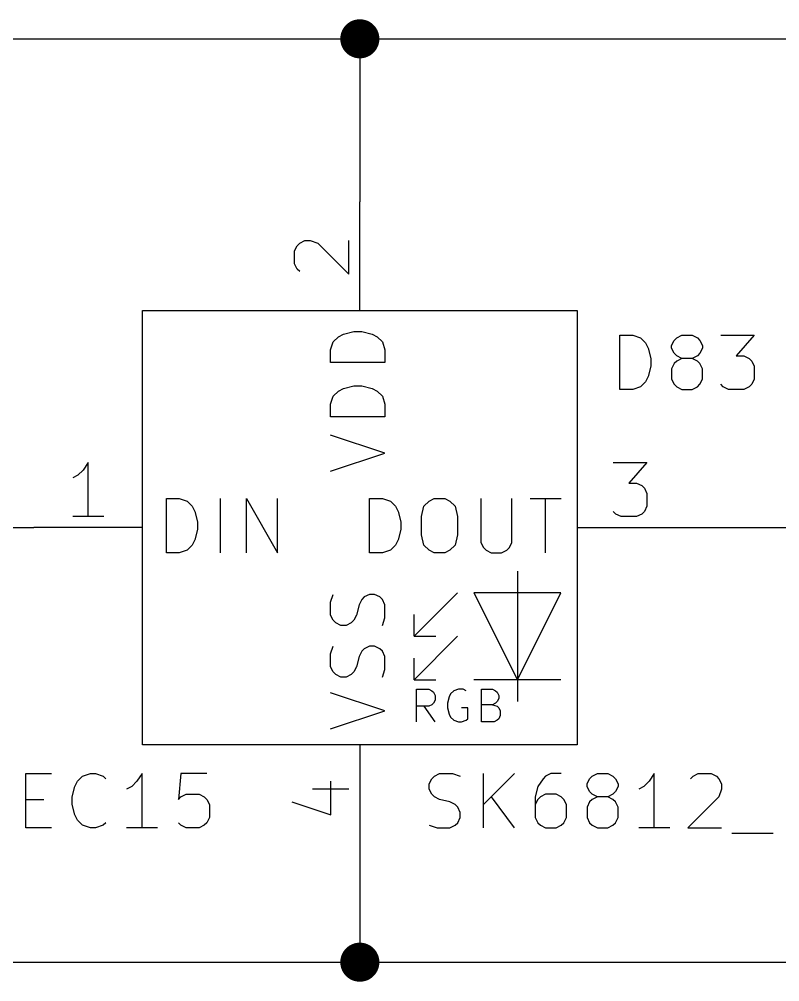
# Model space of a CAD drawing. Header units: millimetres. Extents: x 10 to 287, y -200 to -10.
# Drawn here: x 221.91 to 239.69, y -62.69 to -40.18 of the extents above; entities that cross this region are included whole.
import ezdxf

# ---------------------------------------------------------------- set-up
doc = ezdxf.new("R2010")
doc.units = ezdxf.units.MM
for name, color, linetype in [('GREENSIXTYFIVE', 129, 'CONTINUOUS'), ('LIGHTGREEN', 92, 'CONTINUOUS'), ('LIGHTRED', 12, 'CONTINUOUS'), ('RED', 14, 'CONTINUOUS'), ('WHITE', 250, 'CONTINUOUS')]:
    doc.layers.add(name, color=color, linetype=linetype)

msp = doc.modelspace()

# ---------------------------------------------------------------- linework, layer by layer
at = {"layer": 'GREENSIXTYFIVE', "linetype": 'CONTINUOUS'}
for p, q in [((229.248, -47.7278), (229.369, -47.6068)), ((229.248, -47.7278), (229.369, -47.6068)), ((229.369, -47.6068), (229.4899, -47.5463)), ((229.369, -47.6068), (229.4899, -47.5463)), ((229.4899, -47.5463), (229.7318, -47.4859)), ((229.4899, -47.5463), (229.7318, -47.4859)), ((229.7318, -47.4859), (229.9132, -47.4859)), ((229.7318, -47.4859), (229.9132, -47.4859)), ((229.9132, -47.4859), (230.1551, -47.5463)), ((229.9132, -47.4859), (230.1551, -47.5463)), ((230.1551, -47.5463), (230.2761, -47.6068)), ((230.1551, -47.5463), (230.2761, -47.6068)), ((230.2761, -47.6068), (230.3971, -47.7278)), ((230.2761, -47.6068), (230.3971, -47.7278)), ((235.9478, -48.8392), (235.9478, -47.5692)), ((235.9478, -47.5692), (236.2502, -47.5692)), ((235.9478, -48.8392), (235.9478, -47.5692)), ((235.9478, -47.5692), (236.2502, -47.5692)), ((236.2502, -47.5692), (236.4316, -47.6297)), ((236.2502, -47.5692), (236.4316, -47.6297)), ((236.4316, -47.6297), (236.5526, -47.7507)), ((236.4316, -47.6297), (236.5526, -47.7507)), ((237.1574, -47.8111), (237.2178, -47.6902)), ((237.1574, -47.8111), (237.2178, -47.6902)), ((237.2178, -47.6902), (237.2783, -47.6297)), ((237.2178, -47.6902), (237.2783, -47.6297)), ((237.2783, -47.6297), (237.3993, -47.5692)), ((237.2783, -47.6297), (237.3993, -47.5692)), ((237.3993, -47.5692), (237.6412, -47.5692)), ((237.3993, -47.5692), (237.6412, -47.5692)), ((237.6412, -47.5692), (237.7621, -47.6297)), ((237.6412, -47.5692), (237.7621, -47.6297)), ((237.7621, -47.6297), (237.8226, -47.6902)), ((237.7621, -47.6297), (237.8226, -47.6902)), ((237.8226, -47.6902), (237.8831, -47.8111)), ((237.8226, -47.6902), (237.8831, -47.8111)), ((238.3064, -47.5692), (239.0926, -47.5692)), ((238.3064, -47.5692), (239.0926, -47.5692)), ((239.0926, -47.5692), (238.6692, -48.053)), ((239.0926, -47.5692), (238.6692, -48.053)), ((229.1875, -47.9092), (229.248, -47.7278)), ((229.1875, -47.9092), (229.248, -47.7278)), ((229.1875, -48.2116), (229.1875, -47.9092)), ((229.1875, -48.2116), (229.1875, -47.9092)), ((230.3971, -47.7278), (230.4575, -47.9092)), ((230.3971, -47.7278), (230.4575, -47.9092)), ((230.4575, -47.9092), (230.4575, -48.2116)), ((230.4575, -47.9092), (230.4575, -48.2116)), ((236.5526, -47.7507), (236.6131, -47.8716)), ((236.5526, -47.7507), (236.6131, -47.8716)), ((236.6131, -47.8716), (236.6735, -48.1135)), ((236.6131, -47.8716), (236.6735, -48.1135)), ((237.1574, -47.8716), (237.1574, -47.8111)), ((237.1574, -47.8716), (237.1574, -47.8111)), ((237.2178, -47.9926), (237.1574, -47.8716)), ((237.2178, -47.9926), (237.1574, -47.8716)), ((237.8831, -47.8716), (237.8226, -47.9926)), ((237.8831, -47.8716), (237.8226, -47.9926)), ((237.8831, -47.8111), (237.8831, -47.8716)), ((237.8831, -47.8111), (237.8831, -47.8716)), ((236.6735, -48.1135), (236.6735, -48.2949)), ((236.6735, -48.1135), (236.6735, -48.2949)), ((237.2783, -48.053), (237.2178, -47.9926)), ((237.2783, -48.053), (237.2178, -47.9926)), ((237.3993, -48.1135), (237.2783, -48.053)), ((237.3993, -48.1135), (237.2783, -48.053)), ((237.3993, -48.1135), (237.2783, -48.174)), ((237.3993, -48.1135), (237.2783, -48.174)), ((237.6412, -48.1135), (237.3993, -48.1135)), ((237.6412, -48.1135), (237.3993, -48.1135)), ((237.7621, -48.053), (237.6412, -48.1135)), ((237.7621, -48.053), (237.6412, -48.1135)), ((237.7621, -48.174), (237.6412, -48.1135)), ((237.7621, -48.174), (237.6412, -48.1135)), ((237.8226, -47.9926), (237.7621, -48.053)), ((237.8226, -47.9926), (237.7621, -48.053)), ((238.6692, -48.053), (238.8507, -48.053)), ((238.6692, -48.053), (238.8507, -48.053)), ((238.8507, -48.053), (238.9716, -48.1135)), ((238.8507, -48.053), (238.9716, -48.1135)), ((238.9716, -48.1135), (239.0321, -48.174)), ((238.9716, -48.1135), (239.0321, -48.174)), ((230.4575, -48.2116), (229.1875, -48.2116)), ((230.4575, -48.2116), (229.1875, -48.2116)), ((236.6735, -48.2949), (236.6131, -48.5368)), ((236.6735, -48.2949), (236.6131, -48.5368)), ((237.2178, -48.2345), (237.1574, -48.3554)), ((237.2178, -48.2345), (237.1574, -48.3554)), ((237.1574, -48.3554), (237.1574, -48.5973)), ((237.1574, -48.3554), (237.1574, -48.5973)), ((237.2783, -48.174), (237.2178, -48.2345)), ((237.2783, -48.174), (237.2178, -48.2345)), ((237.8226, -48.2345), (237.7621, -48.174)), ((237.8226, -48.2345), (237.7621, -48.174)), ((237.8831, -48.3554), (237.8226, -48.2345)), ((237.8831, -48.3554), (237.8226, -48.2345)), ((237.8831, -48.5973), (237.8831, -48.3554)), ((237.8831, -48.5973), (237.8831, -48.3554)), ((239.0321, -48.174), (239.0926, -48.2949)), ((239.0321, -48.174), (239.0926, -48.2949)), ((239.0926, -48.2949), (239.0926, -48.5973)), ((239.0926, -48.2949), (239.0926, -48.5973)), ((236.6131, -48.5368), (236.5526, -48.6578)), ((236.6131, -48.5368), (236.5526, -48.6578)), ((237.1574, -48.5973), (237.2178, -48.7183)), ((237.1574, -48.5973), (237.2178, -48.7183)), ((237.8226, -48.7183), (237.8831, -48.5973)), ((237.8226, -48.7183), (237.8831, -48.5973)), ((239.0926, -48.5973), (239.0321, -48.7183)), ((239.0926, -48.5973), (239.0321, -48.7183)), ((229.369, -48.8768), (229.4899, -48.8163)), ((229.369, -48.8768), (229.4899, -48.8163)), ((229.4899, -48.8163), (229.7318, -48.7559)), ((229.4899, -48.8163), (229.7318, -48.7559)), ((229.7318, -48.7559), (229.9132, -48.7559)), ((229.7318, -48.7559), (229.9132, -48.7559)), ((229.9132, -48.7559), (230.1551, -48.8163)), ((229.9132, -48.7559), (230.1551, -48.8163)), ((230.1551, -48.8163), (230.2761, -48.8768)), ((230.1551, -48.8163), (230.2761, -48.8768)), ((236.4316, -48.7788), (236.2502, -48.8392)), ((236.4316, -48.7788), (236.2502, -48.8392)), ((236.5526, -48.6578), (236.4316, -48.7788)), ((236.5526, -48.6578), (236.4316, -48.7788)), ((237.2178, -48.7183), (237.2783, -48.7788)), ((237.2178, -48.7183), (237.2783, -48.7788)), ((237.2783, -48.7788), (237.3993, -48.8392)), ((237.2783, -48.7788), (237.3993, -48.8392)), ((237.6412, -48.8392), (237.7621, -48.7788)), ((237.6412, -48.8392), (237.7621, -48.7788)), ((237.7621, -48.7788), (237.8226, -48.7183)), ((237.7621, -48.7788), (237.8226, -48.7183)), ((238.3669, -48.7788), (238.3064, -48.7183)), ((238.3669, -48.7788), (238.3064, -48.7183)), ((238.4878, -48.8392), (238.3669, -48.7788)), ((238.4878, -48.8392), (238.3669, -48.7788)), ((238.9716, -48.7788), (238.8507, -48.8392)), ((238.9716, -48.7788), (238.8507, -48.8392)), ((239.0321, -48.7183), (238.9716, -48.7788)), ((239.0321, -48.7183), (238.9716, -48.7788)), ((229.1875, -49.1792), (229.248, -48.9978)), ((229.1875, -49.1792), (229.248, -48.9978)), ((229.248, -48.9978), (229.369, -48.8768)), ((229.248, -48.9978), (229.369, -48.8768)), ((230.2761, -48.8768), (230.3971, -48.9978)), ((230.2761, -48.8768), (230.3971, -48.9978)), ((230.3971, -48.9978), (230.4575, -49.1792)), ((230.3971, -48.9978), (230.4575, -49.1792)), ((236.2502, -48.8392), (235.9478, -48.8392)), ((236.2502, -48.8392), (235.9478, -48.8392)), ((237.3993, -48.8392), (237.6412, -48.8392)), ((237.3993, -48.8392), (237.6412, -48.8392)), ((238.8507, -48.8392), (238.4878, -48.8392)), ((238.8507, -48.8392), (238.4878, -48.8392)), ((229.1875, -49.4816), (229.1875, -49.1792)), ((229.1875, -49.4816), (229.1875, -49.1792)), ((230.4575, -49.1792), (230.4575, -49.4816)), ((230.4575, -49.1792), (230.4575, -49.4816)), ((230.4575, -49.4816), (229.1875, -49.4816)), ((230.4575, -49.4816), (229.1875, -49.4816)), ((230.4575, -50.3283), (229.1875, -49.9049)), ((230.4575, -50.3283), (229.1875, -49.9049)), ((229.1875, -50.7516), (230.4575, -50.3283)), ((229.1875, -50.7516), (230.4575, -50.3283)), ((225.3463, -52.6575), (225.3463, -51.3875)), ((225.3463, -51.3875), (225.6487, -51.3875)), ((225.3463, -52.6575), (225.3463, -51.3875)), ((225.3463, -51.3875), (225.6487, -51.3875)), ((225.6487, -51.3875), (225.8301, -51.448)), ((225.6487, -51.3875), (225.8301, -51.448)), ((225.8301, -51.448), (225.9511, -51.569)), ((225.8301, -51.448), (225.9511, -51.569)), ((226.6163, -52.6575), (226.6163, -51.3875)), ((226.6163, -52.6575), (226.6163, -51.3875)), ((227.2211, -52.6575), (227.2211, -51.3875)), ((227.2211, -51.3875), (227.9468, -52.6575)), ((227.2211, -52.6575), (227.2211, -51.3875)), ((227.2211, -51.3875), (227.9468, -52.6575)), ((227.9468, -52.6575), (227.9468, -51.3875)), ((227.9468, -52.6575), (227.9468, -51.3875)), ((230.0997, -52.6575), (230.0997, -51.3875)), ((230.0997, -51.3875), (230.4021, -51.3875)), ((230.0997, -52.6575), (230.0997, -51.3875)), ((230.0997, -51.3875), (230.4021, -51.3875)), ((230.4021, -51.3875), (230.5835, -51.448)), ((230.4021, -51.3875), (230.5835, -51.448)), ((230.5835, -51.448), (230.7045, -51.569)), ((230.5835, -51.448), (230.7045, -51.569)), ((231.3697, -51.569), (231.4907, -51.448)), ((231.3697, -51.569), (231.4907, -51.448)), ((231.4907, -51.448), (231.6116, -51.3875)), ((231.4907, -51.448), (231.6116, -51.3875)), ((231.6116, -51.3875), (231.8535, -51.3875)), ((231.6116, -51.3875), (231.8535, -51.3875)), ((231.8535, -51.3875), (231.9745, -51.448)), ((231.8535, -51.3875), (231.9745, -51.448)), ((231.9745, -51.448), (232.0954, -51.569)), ((231.9745, -51.448), (232.0954, -51.569)), ((232.7002, -51.3875), (232.7002, -52.4156)), ((232.7002, -51.3875), (232.7002, -52.4156)), ((233.4259, -52.4156), (233.4259, -51.3875)), ((233.4259, -52.4156), (233.4259, -51.3875)), ((233.8493, -51.3875), (234.575, -51.3875)), ((233.8493, -51.3875), (234.575, -51.3875)), ((234.2122, -52.6575), (234.2122, -51.3875)), ((234.2122, -52.6575), (234.2122, -51.3875)), ((225.9511, -51.569), (226.0116, -51.6899)), ((225.9511, -51.569), (226.0116, -51.6899)), ((226.0116, -51.6899), (226.072, -51.9318)), ((226.0116, -51.6899), (226.072, -51.9318)), ((230.7045, -51.569), (230.765, -51.6899)), ((230.7045, -51.569), (230.765, -51.6899)), ((230.765, -51.6899), (230.8254, -51.9318)), ((230.765, -51.6899), (230.8254, -51.9318)), ((231.3093, -51.8109), (231.3697, -51.569)), ((231.3093, -51.8109), (231.3697, -51.569)), ((232.0954, -51.569), (232.1559, -51.8109)), ((232.0954, -51.569), (232.1559, -51.8109)), ((226.072, -51.9318), (226.072, -52.1132)), ((226.072, -51.9318), (226.072, -52.1132)), ((230.8254, -51.9318), (230.8254, -52.1132)), ((230.8254, -51.9318), (230.8254, -52.1132)), ((231.3093, -52.2342), (231.3093, -51.8109)), ((231.3093, -52.2342), (231.3093, -51.8109)), ((232.1559, -51.8109), (232.1559, -52.2342)), ((232.1559, -51.8109), (232.1559, -52.2342)), ((226.072, -52.1132), (226.0116, -52.3551)), ((226.072, -52.1132), (226.0116, -52.3551)), ((230.8254, -52.1132), (230.765, -52.3551)), ((230.8254, -52.1132), (230.765, -52.3551)), ((226.0116, -52.3551), (225.9511, -52.4761)), ((226.0116, -52.3551), (225.9511, -52.4761)), ((230.765, -52.3551), (230.7045, -52.4761)), ((230.765, -52.3551), (230.7045, -52.4761)), ((231.3697, -52.4761), (231.3093, -52.2342)), ((231.3697, -52.4761), (231.3093, -52.2342)), ((232.1559, -52.2342), (232.0954, -52.4761)), ((232.1559, -52.2342), (232.0954, -52.4761)), ((232.7002, -52.4156), (232.7607, -52.5366)), ((232.7002, -52.4156), (232.7607, -52.5366)), ((233.3655, -52.5366), (233.4259, -52.4156)), ((233.3655, -52.5366), (233.4259, -52.4156)), ((225.6487, -52.6575), (225.3463, -52.6575)), ((225.6487, -52.6575), (225.3463, -52.6575)), ((225.8301, -52.5971), (225.6487, -52.6575)), ((225.8301, -52.5971), (225.6487, -52.6575)), ((225.9511, -52.4761), (225.8301, -52.5971)), ((225.9511, -52.4761), (225.8301, -52.5971)), ((230.4021, -52.6575), (230.0997, -52.6575)), ((230.4021, -52.6575), (230.0997, -52.6575)), ((230.5835, -52.5971), (230.4021, -52.6575)), ((230.5835, -52.5971), (230.4021, -52.6575)), ((230.7045, -52.4761), (230.5835, -52.5971)), ((230.7045, -52.4761), (230.5835, -52.5971)), ((231.4907, -52.5971), (231.3697, -52.4761)), ((231.4907, -52.5971), (231.3697, -52.4761)), ((231.6116, -52.6575), (231.4907, -52.5971)), ((231.6116, -52.6575), (231.4907, -52.5971)), ((231.8535, -52.6575), (231.6116, -52.6575)), ((231.8535, -52.6575), (231.6116, -52.6575)), ((231.9745, -52.5971), (231.8535, -52.6575)), ((231.9745, -52.5971), (231.8535, -52.6575)), ((232.0954, -52.4761), (231.9745, -52.5971)), ((232.0954, -52.4761), (231.9745, -52.5971)), ((232.7607, -52.5366), (232.8212, -52.5971)), ((232.7607, -52.5366), (232.8212, -52.5971)), ((232.8212, -52.5971), (232.9421, -52.6575)), ((232.8212, -52.5971), (232.9421, -52.6575)), ((232.9421, -52.6575), (233.184, -52.6575)), ((232.9421, -52.6575), (233.184, -52.6575)), ((233.184, -52.6575), (233.305, -52.5971)), ((233.184, -52.6575), (233.305, -52.5971)), ((233.305, -52.5971), (233.3655, -52.5366)), ((233.305, -52.5971), (233.3655, -52.5366)), ((229.1875, -53.8117), (229.248, -53.6302)), ((229.1875, -53.8117), (229.248, -53.6302)), ((229.9132, -53.7512), (229.8528, -53.8721)), ((229.9132, -53.7512), (229.8528, -53.8721)), ((229.9737, -53.6907), (229.9132, -53.7512)), ((229.9737, -53.6907), (229.9132, -53.7512)), ((230.0947, -53.6302), (229.9737, -53.6907)), ((230.0947, -53.6302), (229.9737, -53.6907)), ((230.2156, -53.6302), (230.0947, -53.6302)), ((230.2156, -53.6302), (230.0947, -53.6302)), ((230.3366, -53.6907), (230.2156, -53.6302)), ((230.3366, -53.6907), (230.2156, -53.6302)), ((230.3971, -53.7512), (230.3366, -53.6907)), ((230.3971, -53.7512), (230.3366, -53.6907)), ((230.4575, -53.8721), (230.3971, -53.7512)), ((230.4575, -53.8721), (230.3971, -53.7512)), ((229.1875, -54.114), (229.1875, -53.8117)), ((229.1875, -54.114), (229.1875, -53.8117)), ((229.8528, -53.8721), (229.7923, -54.114)), ((229.8528, -53.8721), (229.7923, -54.114)), ((230.4575, -54.1745), (230.4575, -53.8721)), ((230.4575, -54.1745), (230.4575, -53.8721)), ((229.248, -54.235), (229.1875, -54.114)), ((229.248, -54.235), (229.1875, -54.114)), ((229.3085, -54.2955), (229.248, -54.235)), ((229.3085, -54.2955), (229.248, -54.235)), ((229.7318, -54.235), (229.6713, -54.2955)), ((229.7318, -54.235), (229.6713, -54.2955)), ((229.7923, -54.114), (229.7318, -54.235)), ((229.7923, -54.114), (229.7318, -54.235)), ((230.3971, -54.3559), (230.4575, -54.1745)), ((230.3971, -54.3559), (230.4575, -54.1745)), ((229.4294, -54.3559), (229.3085, -54.2955)), ((229.4294, -54.3559), (229.3085, -54.2955)), ((229.5504, -54.3559), (229.4294, -54.3559)), ((229.5504, -54.3559), (229.4294, -54.3559)), ((229.6713, -54.2955), (229.5504, -54.3559)), ((229.6713, -54.2955), (229.5504, -54.3559)), ((229.1875, -55.0212), (229.248, -54.8397)), ((229.1875, -55.0212), (229.248, -54.8397)), ((229.9737, -54.9002), (229.9132, -54.9607)), ((229.9737, -54.9002), (229.9132, -54.9607)), ((230.0947, -54.8397), (229.9737, -54.9002)), ((230.0947, -54.8397), (229.9737, -54.9002)), ((230.2156, -54.8397), (230.0947, -54.8397)), ((230.2156, -54.8397), (230.0947, -54.8397)), ((230.3366, -54.9002), (230.2156, -54.8397)), ((230.3366, -54.9002), (230.2156, -54.8397)), ((230.3971, -54.9607), (230.3366, -54.9002)), ((230.3971, -54.9607), (230.3366, -54.9002)), ((229.1875, -55.3235), (229.1875, -55.0212)), ((229.1875, -55.3235), (229.1875, -55.0212)), ((229.8528, -55.0816), (229.7923, -55.3235)), ((229.8528, -55.0816), (229.7923, -55.3235)), ((229.9132, -54.9607), (229.8528, -55.0816)), ((229.9132, -54.9607), (229.8528, -55.0816)), ((230.4575, -55.0816), (230.3971, -54.9607)), ((230.4575, -55.0816), (230.3971, -54.9607)), ((230.4575, -55.384), (230.4575, -55.0816)), ((230.4575, -55.384), (230.4575, -55.0816)), ((229.248, -55.4445), (229.1875, -55.3235)), ((229.248, -55.4445), (229.1875, -55.3235)), ((229.7923, -55.3235), (229.7318, -55.4445)), ((229.7923, -55.3235), (229.7318, -55.4445)), ((229.3085, -55.505), (229.248, -55.4445)), ((229.3085, -55.505), (229.248, -55.4445)), ((229.4294, -55.5654), (229.3085, -55.505)), ((229.4294, -55.5654), (229.3085, -55.505)), ((229.5504, -55.5654), (229.4294, -55.5654)), ((229.5504, -55.5654), (229.4294, -55.5654)), ((229.6713, -55.505), (229.5504, -55.5654)), ((229.6713, -55.505), (229.5504, -55.5654)), ((229.7318, -55.4445), (229.6713, -55.505)), ((229.7318, -55.4445), (229.6713, -55.505)), ((230.3971, -55.5654), (230.4575, -55.384)), ((230.3971, -55.5654), (230.4575, -55.384)), ((230.4575, -56.3517), (229.1875, -55.9283)), ((230.4575, -56.3517), (229.1875, -55.9283)), ((229.1875, -56.775), (230.4575, -56.3517)), ((229.1875, -56.775), (230.4575, -56.3517)), ((222.0586, -59.0889), (222.0586, -57.8189)), ((222.0586, -57.8189), (222.6634, -57.8189)), ((222.0586, -59.0889), (222.0586, -57.8189)), ((222.0586, -57.8189), (222.6634, -57.8189)), ((223.3891, -57.8794), (223.5705, -57.8189)), ((223.3891, -57.8794), (223.5705, -57.8189)), ((223.5705, -57.8189), (223.6914, -57.8189)), ((223.5705, -57.8189), (223.6914, -57.8189)), ((223.6914, -57.8189), (223.8729, -57.8794)), ((223.6914, -57.8189), (223.8729, -57.8794)), ((224.78, -57.8189), (224.6591, -58.0004)), ((224.78, -57.8189), (224.6591, -58.0004)), ((224.78, -59.0889), (224.78, -57.8189)), ((224.78, -59.0889), (224.78, -57.8189)), ((225.6871, -57.8189), (225.6267, -58.4237)), ((225.6871, -57.8189), (225.6267, -58.4237)), ((226.2919, -57.8189), (225.6871, -57.8189)), ((226.2919, -57.8189), (225.6871, -57.8189)), ((231.614, -57.8794), (231.735, -57.8189)), ((231.614, -57.8794), (231.735, -57.8189)), ((231.735, -57.8189), (232.0373, -57.8189)), ((231.735, -57.8189), (232.0373, -57.8189)), ((232.0373, -57.8189), (232.2188, -57.8794)), ((232.0373, -57.8189), (232.2188, -57.8794)), ((232.763, -59.0889), (232.763, -57.8189)), ((233.4887, -57.8189), (232.763, -58.5446)), ((232.763, -59.0889), (232.763, -57.8189)), ((233.4887, -57.8189), (232.763, -58.5446)), ((234.3354, -57.8189), (234.2145, -57.8794)), ((234.3354, -57.8189), (234.2145, -57.8794)), ((234.5773, -57.8189), (234.3354, -57.8189)), ((234.5773, -57.8189), (234.3354, -57.8189)), ((235.303, -57.8794), (235.424, -57.8189)), ((235.303, -57.8794), (235.424, -57.8189)), ((235.424, -57.8189), (235.6659, -57.8189)), ((235.424, -57.8189), (235.6659, -57.8189)), ((235.6659, -57.8189), (235.7868, -57.8794)), ((235.6659, -57.8189), (235.7868, -57.8794)), ((236.7544, -57.8189), (236.6335, -58.0004)), ((236.7544, -57.8189), (236.6335, -58.0004)), ((236.7544, -59.0889), (236.7544, -57.8189)), ((236.7544, -59.0889), (236.7544, -57.8189)), ((237.6615, -57.8794), (237.7825, -57.8189)), ((237.6615, -57.8794), (237.7825, -57.8189)), ((237.7825, -57.8189), (238.0849, -57.8189)), ((237.7825, -57.8189), (238.0849, -57.8189)), ((238.0849, -57.8189), (238.2058, -57.8794)), ((238.0849, -57.8189), (238.2058, -57.8794)), ((223.2076, -58.1213), (223.2681, -58.0004)), ((223.2076, -58.1213), (223.2681, -58.0004)), ((223.2681, -58.0004), (223.3891, -57.8794)), ((223.2681, -58.0004), (223.3891, -57.8794)), ((223.8729, -57.8794), (223.9333, -57.9399)), ((223.8729, -57.8794), (223.9333, -57.9399)), ((224.6591, -58.0004), (224.5381, -58.1213)), ((224.6591, -58.0004), (224.5381, -58.1213)), ((231.4931, -58.0608), (231.5535, -57.9399)), ((231.4931, -58.0608), (231.5535, -57.9399)), ((231.4931, -58.1818), (231.4931, -58.0608)), ((231.4931, -58.1818), (231.4931, -58.0608)), ((231.5535, -57.9399), (231.614, -57.8794)), ((231.5535, -57.9399), (231.614, -57.8794)), ((234.154, -57.9399), (234.033, -58.1213)), ((234.154, -57.9399), (234.033, -58.1213)), ((234.2145, -57.8794), (234.154, -57.9399)), ((234.2145, -57.8794), (234.154, -57.9399)), ((235.1821, -58.0608), (235.2425, -57.9399)), ((235.1821, -58.0608), (235.2425, -57.9399)), ((235.1821, -58.1213), (235.1821, -58.0608)), ((235.1821, -58.1213), (235.1821, -58.0608)), ((235.2425, -57.9399), (235.303, -57.8794)), ((235.2425, -57.9399), (235.303, -57.8794)), ((235.7868, -57.8794), (235.8473, -57.9399)), ((235.7868, -57.8794), (235.8473, -57.9399)), ((235.8473, -57.9399), (235.9078, -58.0608)), ((235.8473, -57.9399), (235.9078, -58.0608)), ((235.9078, -58.0608), (235.9078, -58.1213)), ((235.9078, -58.0608), (235.9078, -58.1213)), ((236.6335, -58.0004), (236.5125, -58.1213)), ((236.6335, -58.0004), (236.5125, -58.1213)), ((237.6011, -57.9399), (237.6615, -57.8794)), ((237.6011, -57.9399), (237.6615, -57.8794)), ((238.2058, -57.8794), (238.2663, -57.9399)), ((238.2058, -57.8794), (238.2663, -57.9399)), ((238.2663, -57.9399), (238.3268, -58.0608)), ((238.2663, -57.9399), (238.3268, -58.0608)), ((238.3268, -58.0608), (238.3268, -58.1818)), ((238.3268, -58.0608), (238.3268, -58.1818)), ((223.1472, -58.3632), (223.2076, -58.1213)), ((223.1472, -58.3632), (223.2076, -58.1213)), ((224.5381, -58.1213), (224.4172, -58.1818)), ((224.5381, -58.1213), (224.4172, -58.1818)), ((231.5535, -58.3027), (231.4931, -58.1818)), ((231.5535, -58.3027), (231.4931, -58.1818)), ((234.033, -58.1213), (233.9726, -58.3632)), ((234.033, -58.1213), (233.9726, -58.3632)), ((235.2425, -58.2423), (235.1821, -58.1213)), ((235.2425, -58.2423), (235.1821, -58.1213)), ((235.303, -58.3027), (235.2425, -58.2423)), ((235.303, -58.3027), (235.2425, -58.2423)), ((235.8473, -58.2423), (235.7868, -58.3027)), ((235.8473, -58.2423), (235.7868, -58.3027)), ((235.9078, -58.1213), (235.8473, -58.2423)), ((235.9078, -58.1213), (235.8473, -58.2423)), ((236.5125, -58.1213), (236.3916, -58.1818)), ((236.5125, -58.1213), (236.3916, -58.1818)), ((238.3268, -58.1818), (238.2663, -58.3632)), ((238.3268, -58.1818), (238.2663, -58.3632)), ((222.0586, -58.4237), (222.482, -58.4237)), ((222.0586, -58.4237), (222.482, -58.4237)), ((223.1472, -58.5446), (223.1472, -58.3632)), ((223.1472, -58.5446), (223.1472, -58.3632)), ((225.6267, -58.4237), (225.6871, -58.3632)), ((225.6267, -58.4237), (225.6871, -58.3632)), ((225.6871, -58.3632), (225.8081, -58.3027)), ((225.6871, -58.3632), (225.8081, -58.3027)), ((225.8081, -58.3027), (226.1105, -58.3027)), ((225.8081, -58.3027), (226.1105, -58.3027)), ((226.1105, -58.3027), (226.2314, -58.3632)), ((226.1105, -58.3027), (226.2314, -58.3632)), ((226.2314, -58.3632), (226.2919, -58.4237)), ((226.2314, -58.3632), (226.2919, -58.4237)), ((226.2919, -58.4237), (226.3524, -58.5446)), ((226.2919, -58.4237), (226.3524, -58.5446)), ((231.614, -58.3632), (231.5535, -58.3027)), ((231.614, -58.3632), (231.5535, -58.3027)), ((231.735, -58.4237), (231.614, -58.3632)), ((231.735, -58.4237), (231.614, -58.3632)), ((231.9769, -58.4842), (231.735, -58.4237)), ((231.9769, -58.4842), (231.735, -58.4237)), ((232.0978, -58.5446), (231.9769, -58.4842)), ((232.0978, -58.5446), (231.9769, -58.4842)), ((233.4887, -59.0889), (232.9445, -58.3632)), ((233.4887, -59.0889), (232.9445, -58.3632)), ((233.9726, -58.3632), (233.9726, -58.847)), ((233.9726, -58.3632), (233.9726, -58.847)), ((234.033, -58.4237), (233.9726, -58.5446)), ((234.033, -58.4237), (233.9726, -58.5446)), ((234.0935, -58.3632), (234.033, -58.4237)), ((234.0935, -58.3632), (234.033, -58.4237)), ((234.2145, -58.3027), (234.0935, -58.3632)), ((234.2145, -58.3027), (234.0935, -58.3632)), ((234.4564, -58.3027), (234.2145, -58.3027)), ((234.4564, -58.3027), (234.2145, -58.3027)), ((234.5773, -58.3632), (234.4564, -58.3027)), ((234.5773, -58.3632), (234.4564, -58.3027)), ((234.6378, -58.4237), (234.5773, -58.3632)), ((234.6378, -58.4237), (234.5773, -58.3632)), ((234.6983, -58.5446), (234.6378, -58.4237)), ((234.6983, -58.5446), (234.6378, -58.4237)), ((235.2425, -58.4842), (235.1821, -58.6051)), ((235.2425, -58.4842), (235.1821, -58.6051)), ((235.303, -58.4237), (235.2425, -58.4842)), ((235.303, -58.4237), (235.2425, -58.4842)), ((235.424, -58.3632), (235.303, -58.3027)), ((235.424, -58.3632), (235.303, -58.3027)), ((235.424, -58.3632), (235.303, -58.4237)), ((235.424, -58.3632), (235.303, -58.4237)), ((235.6659, -58.3632), (235.424, -58.3632)), ((235.6659, -58.3632), (235.424, -58.3632)), ((235.7868, -58.3027), (235.6659, -58.3632)), ((235.7868, -58.3027), (235.6659, -58.3632)), ((235.7868, -58.4237), (235.6659, -58.3632)), ((235.7868, -58.4237), (235.6659, -58.3632)), ((235.8473, -58.4842), (235.7868, -58.4237)), ((235.8473, -58.4842), (235.7868, -58.4237)), ((235.9078, -58.6051), (235.8473, -58.4842)), ((235.9078, -58.6051), (235.8473, -58.4842)), ((238.2663, -58.3632), (237.5406, -59.0889)), ((238.2663, -58.3632), (237.5406, -59.0889)), ((223.2076, -58.7865), (223.1472, -58.5446)), ((223.2076, -58.7865), (223.1472, -58.5446)), ((226.3524, -58.5446), (226.3524, -58.847)), ((226.3524, -58.5446), (226.3524, -58.847)), ((232.1583, -58.6051), (232.0978, -58.5446)), ((232.1583, -58.6051), (232.0978, -58.5446)), ((232.2188, -58.7261), (232.1583, -58.6051)), ((232.2188, -58.7261), (232.1583, -58.6051)), ((232.2188, -58.847), (232.2188, -58.7261)), ((232.2188, -58.847), (232.2188, -58.7261)), ((234.6983, -58.847), (234.6983, -58.5446)), ((234.6983, -58.847), (234.6983, -58.5446)), ((235.1821, -58.6051), (235.1821, -58.847)), ((235.1821, -58.6051), (235.1821, -58.847)), ((235.9078, -58.847), (235.9078, -58.6051)), ((235.9078, -58.847), (235.9078, -58.6051)), ((223.2681, -58.9075), (223.2076, -58.7865)), ((223.2681, -58.9075), (223.2076, -58.7865)), ((223.3891, -59.0285), (223.2681, -58.9075)), ((223.3891, -59.0285), (223.2681, -58.9075)), ((226.3524, -58.847), (226.2919, -58.968)), ((226.3524, -58.847), (226.2919, -58.968)), ((232.1583, -58.968), (232.2188, -58.847)), ((232.1583, -58.968), (232.2188, -58.847)), ((233.9726, -58.847), (234.033, -58.968)), ((233.9726, -58.847), (234.033, -58.968)), ((234.6378, -58.968), (234.6983, -58.847)), ((234.6378, -58.968), (234.6983, -58.847)), ((235.1821, -58.847), (235.2425, -58.968)), ((235.1821, -58.847), (235.2425, -58.968)), ((235.8473, -58.968), (235.9078, -58.847)), ((235.8473, -58.968), (235.9078, -58.847)), ((222.6634, -59.0889), (222.0586, -59.0889)), ((222.6634, -59.0889), (222.0586, -59.0889)), ((223.5705, -59.0889), (223.3891, -59.0285)), ((223.5705, -59.0889), (223.3891, -59.0285)), ((223.6914, -59.0889), (223.5705, -59.0889)), ((223.6914, -59.0889), (223.5705, -59.0889)), ((223.8729, -59.0285), (223.6914, -59.0889)), ((223.8729, -59.0285), (223.6914, -59.0889)), ((223.9333, -58.968), (223.8729, -59.0285)), ((223.9333, -58.968), (223.8729, -59.0285)), ((225.1429, -59.0889), (224.4172, -59.0889)), ((225.1429, -59.0889), (224.4172, -59.0889)), ((225.6871, -59.0285), (225.6267, -58.968)), ((225.6871, -59.0285), (225.6267, -58.968)), ((225.8081, -59.0889), (225.6871, -59.0285)), ((225.8081, -59.0889), (225.6871, -59.0285)), ((226.1105, -59.0889), (225.8081, -59.0889)), ((226.1105, -59.0889), (225.8081, -59.0889)), ((226.2314, -59.0285), (226.1105, -59.0889)), ((226.2314, -59.0285), (226.1105, -59.0889)), ((226.2919, -58.968), (226.2314, -59.0285)), ((226.2919, -58.968), (226.2314, -59.0285)), ((231.4931, -59.0285), (231.6745, -59.0889)), ((231.4931, -59.0285), (231.6745, -59.0889)), ((231.6745, -59.0889), (231.9769, -59.0889)), ((231.6745, -59.0889), (231.9769, -59.0889)), ((231.9769, -59.0889), (232.0978, -59.0285)), ((231.9769, -59.0889), (232.0978, -59.0285)), ((232.0978, -59.0285), (232.1583, -58.968)), ((232.0978, -59.0285), (232.1583, -58.968)), ((234.033, -58.968), (234.0935, -59.0285)), ((234.033, -58.968), (234.0935, -59.0285)), ((234.0935, -59.0285), (234.2145, -59.0889)), ((234.0935, -59.0285), (234.2145, -59.0889)), ((234.2145, -59.0889), (234.4564, -59.0889)), ((234.2145, -59.0889), (234.4564, -59.0889)), ((234.4564, -59.0889), (234.5773, -59.0285)), ((234.4564, -59.0889), (234.5773, -59.0285)), ((234.5773, -59.0285), (234.6378, -58.968)), ((234.5773, -59.0285), (234.6378, -58.968)), ((235.2425, -58.968), (235.303, -59.0285)), ((235.2425, -58.968), (235.303, -59.0285)), ((235.303, -59.0285), (235.424, -59.0889)), ((235.303, -59.0285), (235.424, -59.0889)), ((235.424, -59.0889), (235.6659, -59.0889)), ((235.424, -59.0889), (235.6659, -59.0889)), ((235.6659, -59.0889), (235.7868, -59.0285)), ((235.6659, -59.0889), (235.7868, -59.0285)), ((235.7868, -59.0285), (235.8473, -58.968)), ((235.7868, -59.0285), (235.8473, -58.968)), ((237.1173, -59.0889), (236.3916, -59.0889)), ((237.1173, -59.0889), (236.3916, -59.0889)), ((237.5406, -59.0889), (238.3268, -59.0889)), ((237.5406, -59.0889), (238.3268, -59.0889)), ((238.5687, -59.2099), (239.5363, -59.2099)), ((238.5687, -59.2099), (239.5363, -59.2099))]:
    msp.add_line(p, q, dxfattribs=at)
at = {"layer": 'LIGHTGREEN', "linetype": 'CONTINUOUS'}
for p, q in [((212.09, -40.64), (229.87, -40.64)), ((229.87, -40.64), (229.87, -44.45)), ((229.87, -40.64), (247.65, -40.64)), ((219.71, -52.07), (222.25, -52.07)), ((237.49, -52.07), (240.03, -52.07)), ((229.87, -59.69), (229.87, -62.23)), ((212.09, -62.23), (229.87, -62.23)), ((229.87, -62.23), (247.65, -62.23))]:
    msp.add_line(p, q, dxfattribs=at)
at = {"layer": 'LIGHTGREEN', "const_width": 0.4572}
for points in [[(229.6414, -40.64, 1), (230.0986, -40.64, 1)], [(229.6414, -62.23, 1), (230.0986, -62.23, 1)]]:
    msp.add_lwpolyline(points, format="xyb", close=True, dxfattribs=at)
at = {"layer": 'LIGHTRED', "linetype": 'CONTINUOUS'}
for p, q in [((228.4034, -45.478), (228.4639, -45.4175)), ((228.4034, -45.478), (228.4639, -45.4175)), ((228.4639, -45.4175), (228.5848, -45.357)), ((228.4639, -45.4175), (228.5848, -45.357)), ((228.5848, -45.357), (228.7058, -45.357)), ((228.5848, -45.357), (228.7058, -45.357)), ((228.7058, -45.357), (228.8872, -45.4175)), ((228.7058, -45.357), (228.8872, -45.4175)), ((228.8872, -45.4175), (229.6129, -46.1432)), ((228.8872, -45.4175), (229.6129, -46.1432)), ((229.6129, -46.1432), (229.6129, -45.357)), ((229.6129, -46.1432), (229.6129, -45.357)), ((228.3429, -45.5989), (228.4034, -45.478)), ((228.3429, -45.5989), (228.4034, -45.478)), ((228.3429, -45.9013), (228.3429, -45.5989)), ((228.3429, -45.9013), (228.3429, -45.5989)), ((228.4034, -46.0223), (228.3429, -45.9013)), ((228.4034, -46.0223), (228.3429, -45.9013)), ((228.4639, -46.0827), (228.4034, -46.0223)), ((228.4639, -46.0827), (228.4034, -46.0223)), ((223.52, -50.5429), (223.3991, -50.7244)), ((223.52, -50.5429), (223.3991, -50.7244)), ((223.52, -51.8129), (223.52, -50.5429)), ((223.52, -51.8129), (223.52, -50.5429)), ((235.7967, -50.5429), (236.5829, -50.5429)), ((235.7967, -50.5429), (236.5829, -50.5429)), ((236.5829, -50.5429), (236.1595, -51.0267)), ((236.5829, -50.5429), (236.1595, -51.0267)), ((223.2781, -50.8453), (223.1572, -50.9058)), ((223.2781, -50.8453), (223.1572, -50.9058)), ((223.3991, -50.7244), (223.2781, -50.8453)), ((223.3991, -50.7244), (223.2781, -50.8453)), ((236.1595, -51.0267), (236.341, -51.0267)), ((236.1595, -51.0267), (236.341, -51.0267)), ((236.341, -51.0267), (236.4619, -51.0872)), ((236.341, -51.0267), (236.4619, -51.0872)), ((236.4619, -51.0872), (236.5224, -51.1477)), ((236.4619, -51.0872), (236.5224, -51.1477)), ((236.5224, -51.1477), (236.5829, -51.2686)), ((236.5224, -51.1477), (236.5829, -51.2686)), ((236.5829, -51.2686), (236.5829, -51.571)), ((236.5829, -51.2686), (236.5829, -51.571)), ((235.8572, -51.7525), (235.7967, -51.692)), ((235.8572, -51.7525), (235.7967, -51.692)), ((235.9781, -51.8129), (235.8572, -51.7525)), ((235.9781, -51.8129), (235.8572, -51.7525)), ((236.4619, -51.7525), (236.341, -51.8129)), ((236.4619, -51.7525), (236.341, -51.8129)), ((236.5224, -51.692), (236.4619, -51.7525)), ((236.5224, -51.692), (236.4619, -51.7525)), ((236.5829, -51.571), (236.5224, -51.692)), ((236.5829, -51.571), (236.5224, -51.692)), ((223.8829, -51.8129), (223.1572, -51.8129)), ((223.8829, -51.8129), (223.1572, -51.8129)), ((236.341, -51.8129), (235.9781, -51.8129)), ((236.341, -51.8129), (235.9781, -51.8129)), ((229.1896, -58.7827), (229.1896, -57.9966)), ((229.1896, -58.7827), (229.1896, -57.9966)), ((228.7663, -58.178), (229.6129, -58.178)), ((228.7663, -58.178), (229.6129, -58.178)), ((228.2825, -58.4804), (229.1896, -58.7827)), ((228.2825, -58.4804), (229.1896, -58.7827))]:
    msp.add_line(p, q, dxfattribs=at)
at = {"layer": 'RED', "linetype": 'CONTINUOUS'}
for p, q in [((229.87, -46.99), (229.87, -44.45)), ((229.87, -46.99), (229.87, -44.45)), ((224.79, -57.15), (224.79, -46.99)), ((224.79, -46.99), (234.95, -46.99)), ((234.95, -46.99), (234.95, -57.15)), ((224.79, -52.07), (222.25, -52.07)), ((224.79, -52.07), (222.25, -52.07)), ((234.95, -52.07), (237.49, -52.07)), ((234.95, -52.07), (237.49, -52.07)), ((233.553, -53.086), (233.553, -55.626)), ((232.156, -53.594), (231.14, -54.61)), ((234.569, -53.594), (232.537, -53.594)), ((232.537, -53.594), (233.553, -55.626)), ((233.553, -55.626), (234.569, -53.594)), ((231.14, -54.61), (231.14, -54.102)), ((231.14, -54.61), (231.648, -54.61)), ((232.156, -54.61), (231.14, -55.626)), ((231.14, -55.626), (231.14, -55.118)), ((231.14, -55.626), (231.648, -55.626)), ((234.569, -55.626), (232.537, -55.626)), ((233.553, -55.626), (233.553, -56.134)), ((231.1944, -56.6085), (231.1944, -55.8465)), ((231.1944, -55.8465), (231.4847, -55.8465)), ((231.4847, -55.8465), (231.5572, -55.8828)), ((231.5572, -55.8828), (231.5935, -55.9191)), ((231.5935, -55.9191), (231.6298, -55.9917)), ((231.6298, -55.9917), (231.6298, -56.1005)), ((231.9564, -56.028), (231.9201, -56.1731)), ((231.9927, -55.9554), (231.9564, -56.028)), ((232.0652, -55.8828), (231.9927, -55.9554)), ((232.1741, -55.8465), (232.0652, -55.8828)), ((232.283, -55.8465), (232.1741, -55.8465)), ((232.3555, -55.8828), (232.283, -55.8465)), ((232.7184, -56.6085), (232.7184, -55.8465)), ((232.7184, -55.8465), (232.9724, -55.8465)), ((232.9724, -55.8465), (233.045, -55.8828)), ((233.045, -55.8828), (233.0812, -55.9191)), ((233.0812, -55.9191), (233.1175, -55.9917)), ((233.1175, -55.9917), (233.1175, -56.0643)), ((231.4847, -56.2457), (231.1944, -56.2457)), ((231.6298, -56.6085), (231.3758, -56.2457)), ((231.5572, -56.2094), (231.4847, -56.2457)), ((231.5935, -56.1731), (231.5572, -56.2094)), ((231.6298, -56.1005), (231.5935, -56.1731)), ((231.9201, -56.1731), (231.9201, -56.282)), ((232.9724, -56.2094), (232.7184, -56.2094)), ((233.045, -56.1731), (232.9724, -56.2094)), ((232.9724, -56.2094), (233.0812, -56.2457)), ((233.0812, -56.1368), (233.045, -56.1731)), ((233.1175, -56.0643), (233.0812, -56.1368)), ((233.0812, -56.2457), (233.1175, -56.282)), ((231.9201, -56.282), (231.9564, -56.4271)), ((231.9564, -56.4271), (231.9927, -56.4997)), ((232.3918, -56.282), (232.2467, -56.282)), ((232.3918, -56.536), (232.3918, -56.282)), ((233.1175, -56.282), (233.1538, -56.3545)), ((233.1538, -56.4634), (233.1175, -56.536)), ((233.1538, -56.3545), (233.1538, -56.4634)), ((231.9927, -56.4997), (232.0652, -56.5723)), ((232.0652, -56.5723), (232.1741, -56.6085)), ((232.1741, -56.6085), (232.2467, -56.6085)), ((232.2467, -56.6085), (232.3555, -56.5723)), ((232.3555, -56.5723), (232.3918, -56.536)), ((233.0087, -56.6085), (232.7184, -56.6085)), ((233.0812, -56.5723), (233.0087, -56.6085)), ((233.1175, -56.536), (233.0812, -56.5723)), ((234.95, -57.15), (224.79, -57.15)), ((229.87, -57.15), (229.87, -59.69)), ((229.87, -57.15), (229.87, -59.69))]:
    msp.add_line(p, q, dxfattribs=at)
at = {"layer": 'WHITE', "linetype": 'CONTINUOUS'}
for p, q in [((224.79, -57.15), (224.79, -46.99)), ((224.79, -46.99), (234.95, -46.99)), ((234.95, -46.99), (234.95, -57.15)), ((234.95, -57.15), (224.79, -57.15))]:
    msp.add_line(p, q, dxfattribs=at)

doc.saveas('drawing.dxf')
